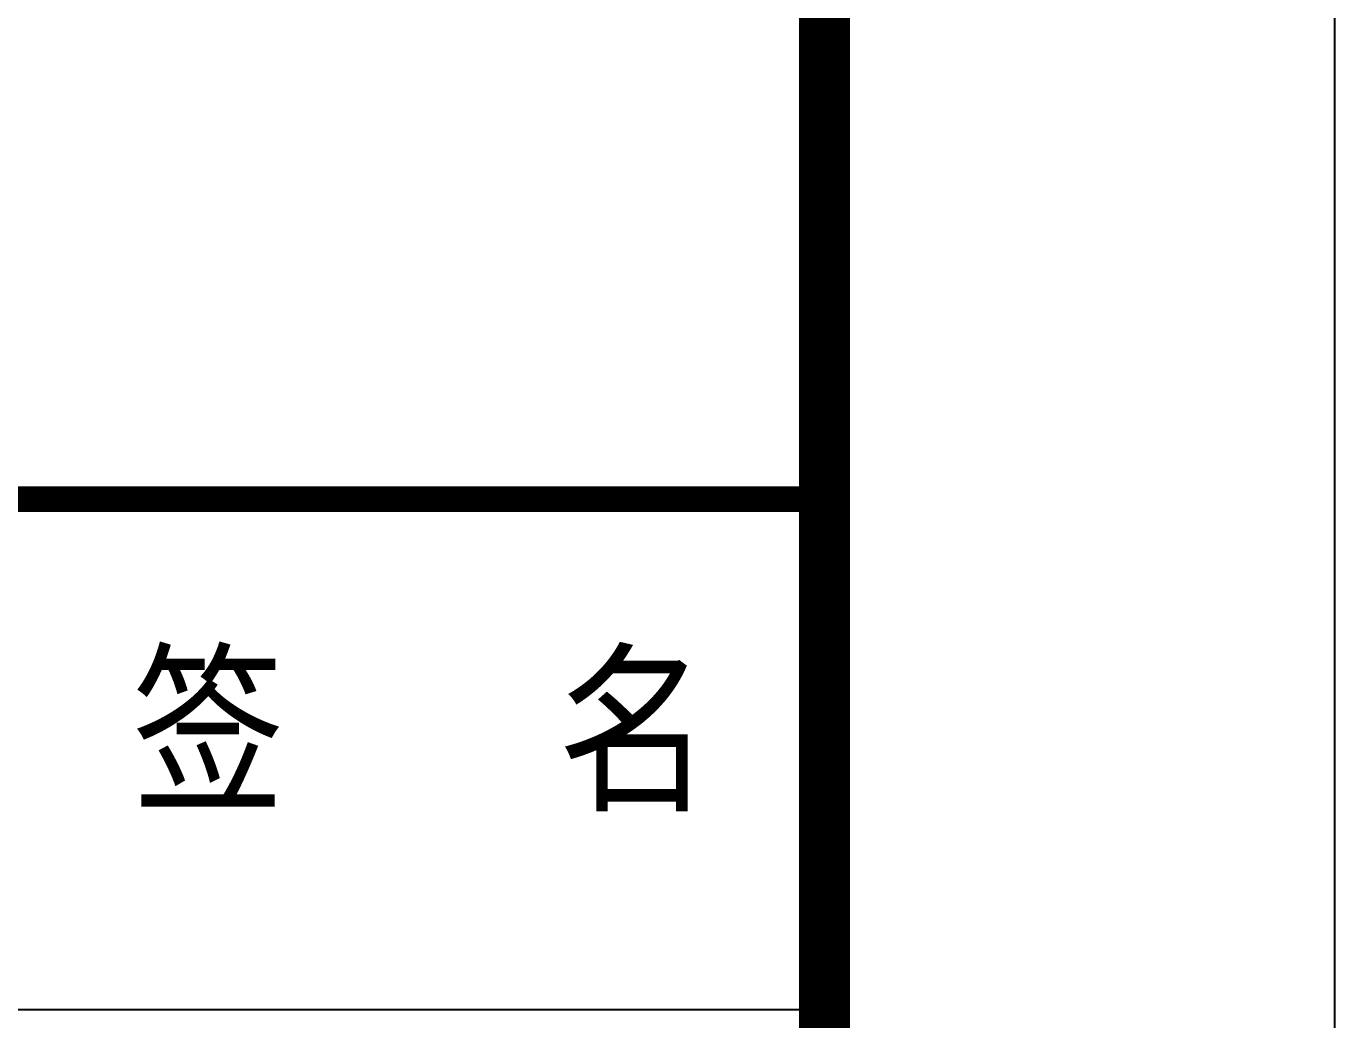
# Model space of a CAD drawing. Extents: x 9834882 to 10005569, y 1691670 to 2510806.
# Drawn here: x 9979372 to 9983219, y 2239036 to 2241956 of the extents above; entities that cross this region are included whole.
import ezdxf

# ---------------------------------------------------------------- set-up
doc = ezdxf.new("R2010")
doc.units = 0
doc.header["$LTSCALE"] = 1000
doc.header["$MEASUREMENT"] = 0
doc.layers.get('0').update_dxf_attribs({"linetype": 'CONTINUOUS'})
for name, color, linetype in [('PP-PM-TK', 7, 'CONTINUOUS'), ('PUB_TEXT', 7, 'CONTINUOUS'), ('PUB_TITLE', 4, 'CONTINUOUS')]:
    doc.layers.add(name, color=color, linetype=linetype)
doc.styles.add('TQ', font='txt.shx', dxfattribs={"width": 0.8, "bigfont": 'hztxt.shx'})

# ---------------------------------------------------------------- blocks, each defined once
blk = doc.blocks.new('A2 TK 2019')
at = {"layer": 'PP-PM-TK', "color": 4}
blk.add_line((7035935.2, 1997447.9), (7041435.2, 1997447.9), dxfattribs=at)
at = {"layer": 'PP-PM-TK', "color": 4, "const_width": 70}
blk.add_lwpolyline([(7035935.2, 2015183.8), (7041435.2, 2015183.8), (7041435.2, 1975183.8), (7035935.2, 1975183.8)], close=True, dxfattribs=at)
at = {"layer": 'PP-PM-TK', "color": 4, "const_width": 50}
blk.add_lwpolyline([(7035935.2, 1998447.9), (7041435.2, 1998447.9)], dxfattribs=at)
at = {"layer": 'PUB_TEXT', "color": 2, "style": 'TQ'}
blk.add_text('签  名', height=300, dxfattribs=at).set_placement((7040077.7, 1997836.3))

msp = doc.modelspace()

# ---------------------------------------------------------------- linework, layer by layer
at = {"layer": 'PUB_TITLE'}
msp.add_lwpolyline([(9894118.6, 2204169.5), (9983218.6, 2204169.5), (9983218.6, 2267169.5), (9894118.6, 2267169.5)], close=True, dxfattribs=at)
at = {"layer": 'PUB_TITLE', "const_width": 150}
msp.add_lwpolyline([(9897868.6, 2205669.5), (9981718.6, 2205669.5), (9981718.6, 2265669.5), (9897868.6, 2265669.5)], close=True, dxfattribs=at)

# ---------------------------------------------------------------- block references
at = {"xscale": 1.5, "yscale": 1.5, "zscale": 1.5}
msp.add_blockref('A2 TK 2019', (-580434.2, -757106.2), dxfattribs=at)

doc.saveas('drawing.dxf')
